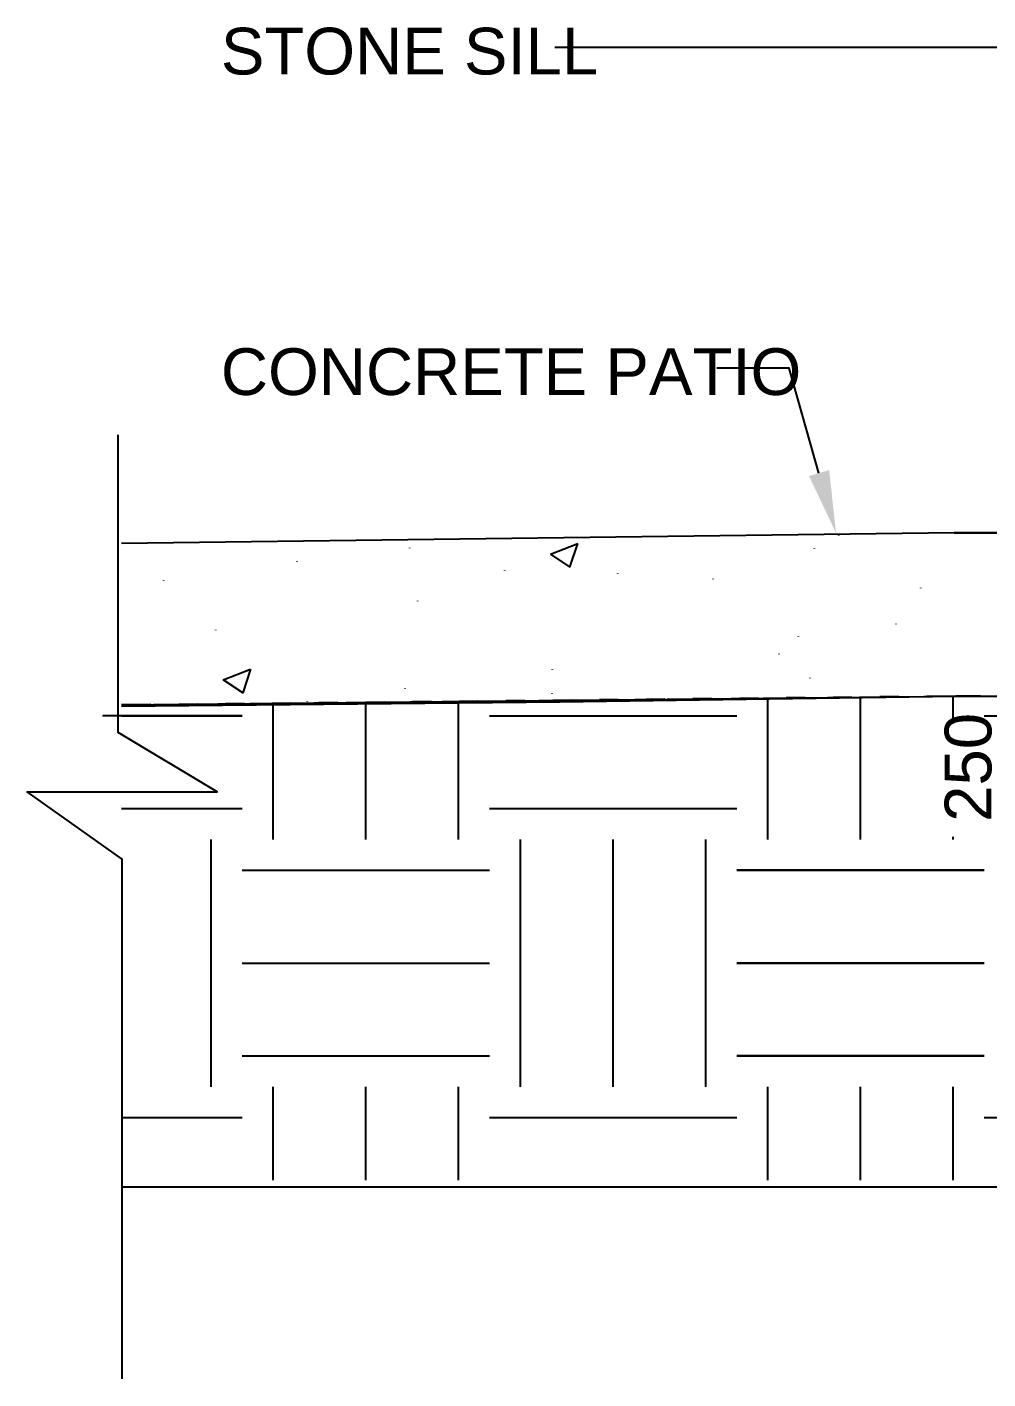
# Model space of a CAD drawing. Header units: millimetres. Extents: x 14345 to 64157, y -11631 to -3212.
# Drawn here: x 53413 to 56496, y -11631 to -7292 of the extents above; entities that cross this region are included whole.
import ezdxf

# ---------------------------------------------------------------- set-up
doc = ezdxf.new("R2010")
doc.units = ezdxf.units.MM
doc.header["$MEASUREMENT"] = 0
doc.layers.add('NewA-Zz_20_10_90-T_TextWindow', color=7, linetype='Continuous')
doc.layers.add('NewA-Zz_30_30-P_ExternalReferenceDrawing', color=7, linetype='Continuous')
doc.styles.add('GENERATED_STYLE_1', font='')
doc.styles.get('GENERATED_STYLE_1').set_extended_font_data('Arial')

msp = doc.modelspace()

# ---------------------------------------------------------------- hatches: boundary and pattern name
at = {"layer": 'NewA-Zz_30_30-P_ExternalReferenceDrawing', "linetype": 'Continuous', "lineweight": 13}
msp.add_hatch(color=7, dxfattribs=at).paths.add_polyline_path([(55986.9, -8714.1), (55922.3, -8733.1), (56009.1, -8916.2)])

# ---------------------------------------------------------------- linework, layer by layer
at = {"layer": 'NewA-Zz_30_30-P_ExternalReferenceDrawing', "linetype": 'Continuous', "flags": 128}
for points in [[(57503.5, -8850.6), (56616.6, -7358.3), (55106.2, -7358.3)], [(55954.1, -8723.6), (55858.8, -8387), (55627, -8387)], [(53717.8, -11630.8), (53717.8, -9962.9), (53413, -9747), (54022.6, -9747), (53705.1, -9556.5), (53705.1, -8600.8)], [(56388, -8915.2), (53715.7, -8950.1)], [(53715.7, -9471.8), (55122.2, -9458.1), (56393.3, -9440.1), (57016.7, -9440.1), (57016.7, -8915.2), (56388, -8915.2), (53715.7, -8950.1)], [(56016.5, -8923.6), (56016.5, -8924.7)], [(56388, -8915.2), (57016.7, -8915.2)], [(54640.7, -8963.8), (54640.7, -8964.9)], [(55092.6, -8983.9), (55180.5, -8950.1)], [(55155.1, -9025.2), (55180.5, -8950.1)], [(55939.3, -8964.9), (55939.3, -8966)], [(54278.8, -9007.2), (54278.8, -9008.3)], [(55092.6, -8983.9), (55155.1, -9025.2)], [(53851.2, -9067.6), (53851.2, -9068.6)], [(54945.5, -9034.7), (54945.5, -9035.8)], [(55307.5, -9045.3), (55307.5, -9046.4)], [(55613.3, -9063.3), (55613.3, -9064.4)], [(56280.1, -9091.9), (56280.1, -9093)], [(54666.1, -9133.2), (54666.1, -9134.2)], [(54017.3, -9226.3), (54017.3, -9227.4)], [(56200.7, -9207.3), (56200.7, -9208.3)], [(55887.4, -9248.5), (55887.4, -9249.6)], [(55825, -9303.6), (55825, -9304.6)], [(54130.6, -9353.3), (54105.2, -9428.4), (54042.7, -9387.2)], [(54042.7, -9387.2), (54130.6, -9353.3)], [(55097.9, -9353.3), (55097.9, -9354.4)], [(54624.8, -9414.7), (54624.8, -9415.7)], [(55924.5, -9380.8), (55924.5, -9381.9)], [(53715.7, -9467.6), (56393.3, -9440.1), (57090.7, -9440.1)], [(54311.6, -9456), (54311.6, -9457)], [(54709.5, -9457), (54650.2, -9458.1)], [(54859.8, -9456), (54799.5, -9457)], [(55010.1, -9454.9), (54949.7, -9454.9)], [(55096.8, -9429.5), (55096.8, -9430.6)], [(55159.3, -9452.8), (55100, -9453.8)], [(55309.6, -9451.7), (55250.3, -9451.7)], [(55459.9, -9449.6), (55399.5, -9450.7)], [(55610.1, -9448.6), (55549.8, -9448.6)], [(55759.4, -9446.4), (55700.1, -9447.5)], [(55790.1, -9899.4), (55790.1, -9448.6)], [(55790.1, -9899.4), (55790.1, -9448.6)], [(55909.6, -9445.4), (55849.3, -9445.4)], [(56059.9, -9443.3), (55999.6, -9444.3)], [(56087.4, -9899.4), (56087.4, -9444.3)], [(56087.4, -9899.4), (56087.4, -9444.3)], [(56210.2, -9442.2), (56149.9, -9442.2)], [(56393.3, -9440.1), (56300.2, -9441.1)], [(56384.8, -9526.9), (56384.8, -9440.1)], [(56384.8, -9526.9), (56384.8, -9440.1)], [(56472.7, -9440.1), (56393.3, -9440.1)], [(53809.9, -9466.5), (53715.7, -9467.6)], [(53960.2, -9465.5), (53899.9, -9466.5)], [(54109.4, -9463.4), (54050.2, -9464.4)], [(54259.7, -9462.3), (54199.4, -9463.4)], [(54202.6, -9899.4), (54202.6, -9467.6)], [(54202.6, -9899.4), (54202.6, -9467.6)], [(54410, -9460.2), (54349.7, -9461.3)], [(54560.3, -9459.1), (54499.9, -9460.2)], [(54499.9, -9899.4), (54499.9, -9464.4)], [(54499.9, -9899.4), (54499.9, -9464.4)], [(54797.3, -9899.4), (54797.3, -9461.3)], [(54797.3, -9899.4), (54797.3, -9461.3)], [(54103.1, -9502.5), (53656.5, -9502.5)], [(53656.5, -9502.5), (53656.5, -9503.6)], [(53715.7, -9502.5), (54103.1, -9502.5)], [(54896.8, -9502.5), (55690.6, -9502.5)], [(54896.8, -9502.5), (55690.6, -9502.5)], [(56484.3, -9502.5), (57090.7, -9502.5)], [(56484.3, -9502.5), (56591.2, -9502.5)], [(53715.7, -9799.9), (54103.1, -9799.9)], [(53715.7, -9799.9), (54103.1, -9799.9)], [(54896.8, -9799.9), (55690.6, -9799.9)], [(54896.8, -9799.9), (55690.6, -9799.9)], [(56384.8, -9899.4), (56384.8, -9890.9)], [(56384.8, -9899.4), (56384.8, -9890.9)], [(54003.6, -10693.2), (54003.6, -9899.4)], [(54003.6, -10693.2), (54003.6, -9899.4)], [(54996.3, -10693.2), (54996.3, -9899.4)], [(54996.3, -10693.2), (54996.3, -9899.4)], [(55293.7, -10693.2), (55293.7, -9899.4)], [(55293.7, -10693.2), (55293.7, -9899.4)], [(55591.1, -10693.2), (55591.1, -9899.4)], [(55591.1, -10693.2), (55591.1, -9899.4)], [(54103.1, -9997.8), (54896.8, -9997.8)], [(54103.1, -9997.8), (54896.8, -9997.8)], [(56484.3, -9997.8), (55690.6, -9997.8)], [(55690.6, -9997.8), (56341.4, -9997.8)], [(56341.4, -9997.8), (56484.3, -9997.8)], [(54103.1, -10296.3), (54896.8, -10296.3)], [(54103.1, -10296.3), (54896.8, -10296.3)], [(56484.3, -10296.3), (55690.6, -10296.3)], [(55690.6, -10296.3), (56341.4, -10296.3)], [(56341.4, -10296.3), (56484.3, -10296.3)], [(54103.1, -10593.7), (54896.8, -10593.7)], [(54103.1, -10593.7), (54896.8, -10593.7)], [(56484.3, -10593.7), (55690.6, -10593.7)], [(55690.6, -10593.7), (56341.4, -10593.7)], [(56341.4, -10593.7), (56484.3, -10593.7)], [(53717.8, -11013.8), (57883.4, -11013.8), (58100.4, -10709), (58100.4, -11318.6), (58290.9, -11001.1), (63588.9, -11001.1)], [(54202.6, -10992.7), (54202.6, -10693.2)], [(54202.6, -10992.7), (54202.6, -10693.2)], [(54499.9, -10992.7), (54499.9, -10693.2)], [(54499.9, -10992.7), (54499.9, -10693.2)], [(54797.3, -10992.7), (54797.3, -10693.2)], [(54797.3, -10992.7), (54797.3, -10693.2)], [(55790.1, -10992.7), (55790.1, -10693.2)], [(55790.1, -10992.7), (55790.1, -10693.2)], [(56087.4, -10992.7), (56087.4, -10693.2)], [(56087.4, -10992.7), (56087.4, -10693.2)], [(56384.8, -10992.7), (56384.8, -10693.2)], [(56384.8, -10992.7), (56384.8, -10693.2)], [(53715.7, -10791.6), (54103.1, -10791.6)], [(53715.7, -10791.6), (54103.1, -10791.6)], [(54896.8, -10791.6), (55690.6, -10791.6)], [(54896.8, -10791.6), (55690.6, -10791.6)], [(56484.3, -10791.6), (57090.7, -10791.6)], [(56484.3, -10791.6), (57090.7, -10791.6)]]:
    msp.add_lwpolyline(points, dxfattribs=at)

# ---------------------------------------------------------------- texts
at = {"layer": 'NewA-Zz_20_10_90-T_TextWindow', "linetype": 'Continuous', "char_height": 150, "attachment_point": 1, "style": 'GENERATED_STYLE_1'}
for s, insert in [('\\A1;{\\fArial|b0|i0|c0|p34;STONE SILL}', (54035, -7294.4)), ('\\A1;{\\fArial|b0|i0|c0|p34;CONCRETE PATIO}', (54035, -8323.1))]:
    msp.add_mtext(s, dxfattribs=dict(at, insert=insert))
at = {"layer": 'NewA-Zz_20_10_90-T_TextWindow', "linetype": 'Continuous', "insert": (56357.6, -9842.9), "char_height": 150, "attachment_point": 1, "rotation": 90, "style": 'GENERATED_STYLE_1'}
msp.add_mtext('\\A1;{\\fArial|b0|i0|c0|p34;250}', dxfattribs=at)

doc.saveas('drawing.dxf')
